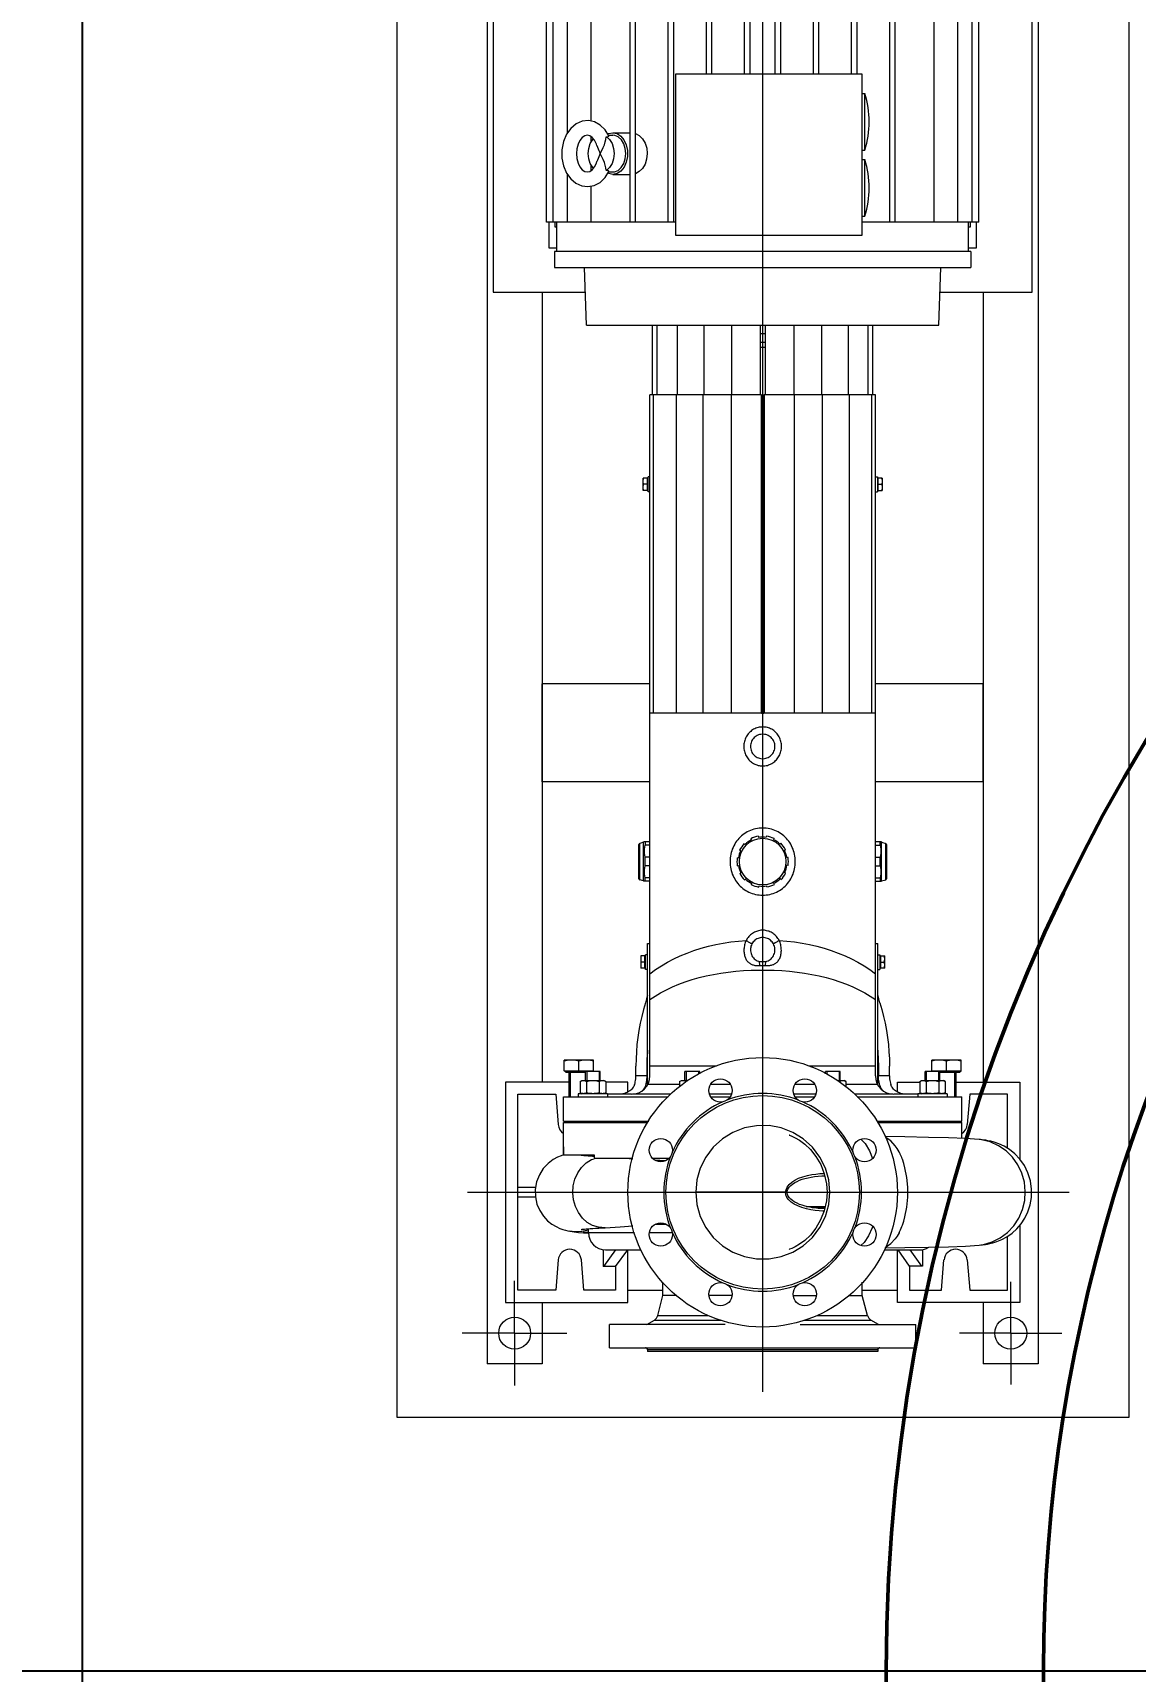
# Model space of a CAD drawing. Header units: millimetres. Extents: x 39335 to 110675, y -13954 to 36506.
# Drawn here: x 49100 to 50558, y 9324 to 11491 of the extents above; entities that cross this region are included whole.
import ezdxf

# ---------------------------------------------------------------- set-up
doc = ezdxf.new("R2010")
doc.units = ezdxf.units.MM
doc.linetypes.add('AM_ISO08W050', pattern=[18, 12, -1.5, 3, -1.5])
doc.linetypes.add('CHAIN', pattern=[0.3543, 0.2362, -0.0295, 0.0591, -0.0295])
for name, color, linetype, lineweight in [('AM_0', 7, 'Continuous', 50), ('AM_4', 3, 'Continuous', 25), ('AM_7', 4, 'AM_ISO08W050', 25), ('RED', 1, 'Continuous', 9)]:
    doc.layers.add(name, color=color, linetype=linetype, lineweight=lineweight)
doc.styles.add('\\M+5B1EA\\M+5D7BC', font='', dxfattribs={"width": 0.667})
doc.styles.get('\\M+5B1EA\\M+5D7BC').set_extended_font_data('FangSong_GB2312')
doc.dimstyles.new('\\M+5B1EA\\M+5D7BC', dxfattribs={"dimscale": 35, "dimtxt": 3.5, "dimasz": 4, "dimexe": 2, "dimexo": 0, "dimtad": 1, "dimdec": 1, "dimdsep": 46, "dimtxsty": '\\M+5B1EA\\M+5D7BC', "dimcen": 0, "dimdle": 6, "dimazin": 2, "dimtfac": 1, "dimtdec": 1, "dimtmove": 0, "dimatfit": 3, "dimfxl": 0, "dimtolj": 1, "dimtzin": 0, "dimarcsym": 0})

# ---------------------------------------------------------------- blocks, each defined once
blk = doc.blocks.new('A$C22C758C7')
at = {"linetype": 'Continuous', "lineweight": 0}
for p, q in [((-610, 328.3), (-610, 397.5)), ((-423.7, 390.5), (-423.7, -405.1)), ((-650.5, 291.9), (-650.5, 364.8)), ((1334, 364.8), (-650.5, 364.8)), ((767, 356.7), (767, 234.8)), ((1244.9, 356.7), (767, 356.7)), ((-610, 328.3), (-679.2, 328.3)), ((-610, 328.3), (-610, 259.1)), ((-610, 328.3), (-540.8, 328.3)), ((-569.5, 340.5), (-569.5, 178.5)), ((-277.9, 340.5), (-569.5, 340.5)), ((-277.9, 256.2), (-277.9, 340.5)), ((-553.3, 274), (-553.3, 324.3)), ((-553.3, 324.3), (-294.1, 324.3)), ((-430.1, 300.8), (-430.1, 324.3)), ((-417.2, 300.6), (-417.2, 324.3)), ((-294.1, 324.3), (-294.1, 274)), ((-569.5, 291.9), (-650.5, 291.9)), ((767, 291.9), (-277.9, 291.9)), ((119, 149.3), (119, 291.9)), ((119, 291.9), (248.6, 291.9)), ((248.6, 149.3), (248.6, 291.9)), ((859.4, 283), (825.4, 283)), ((825.4, 283), (825.4, 272.4)), ((859.4, 286), (1268.4, 286)), ((859.4, 115.3), (859.4, 286)), ((-513.1, 270.8), (-553.3, 274)), ((-374.2, 263.5), (-374.2, 223.2)), ((-363.7, 263.5), (-374.2, 263.5)), ((-374.2, 263.5), (-331.3, 263.5)), ((-294.1, 274), (-334.2, 270.8)), ((-331.3, 263.5), (-331.3, 152.1)), ((-329.7, 263.5), (-329.7, 151)), ((-329.7, 263.5), (-297.3, 263.5)), ((-297.3, 263.5), (-297.3, 125.3)), ((-264.9, 260.7), (-262.9, 262.7)), ((-264.9, 260.7), (-264.9, 234.5)), ((-262.9, 262.7), (-262.9, 223.8)), ((-262.9, 262.7), (-248.7, 262.7)), ((-248.7, 223.8), (-248.7, 262.7)), ((799.4, 275.7), (799.4, -275.1)), ((820.5, 275.7), (799.4, 275.7)), ((820.5, -275.1), (820.5, 275.7)), ((820.5, 272.4), (859.4, 272.4)), ((852.9, 274.9), (859.4, 274.9)), ((852.9, 272.4), (852.9, 274.9)), ((859.4, 277.2), (1268.4, 277.2)), ((-553.3, 236.8), (-513.1, 240.1)), ((-476.8, 243.8), (-477.8, 230.6)), ((-475.1, 255.4), (-476.8, 243.8)), ((-476, 248.9), (-475.1, 255.3)), ((-475.7, 239.6), (-476, 248.9)), ((-473.7, 230.7), (-475.7, 239.6)), ((-474.5, 257.9), (-475.1, 255.3)), ((-475.1, 255.3), (-475.1, 255.4)), ((-331.3, 239.8), (-329.7, 239.7)), ((-297.3, 256.2), (-264.9, 256.2)), ((-297.3, 254.5), (-264.9, 254.5)), ((-293.3, 244.2), (-297.3, 244.2)), ((-293.3, 205.3), (-293.3, 244.2)), ((-292, 241.6), (-293.3, 239.4)), ((-277.1, 241.6), (-292, 241.6)), ((-277.1, 241.6), (-275.8, 239.4)), ((-275.8, 239.4), (-275.8, 210.2)), ((-262.9, 243.3), (-250.4, 243.3)), ((859.4, 258.4), (922.6, 258.4)), ((977.5, 258.4), (1268.4, 258.4)), ((-553.3, 194.7), (-553.3, 236.8)), ((-477.5, 230.7), (-477, 237.9)), ((-477, 230.7), (-477, 237.9)), ((-477, 230.7), (-477, 170)), ((-477, 230.7), (-471.9, 230.7)), ((-378.7, 223.2), (-378.7, 172.1)), ((-374.2, 223.2), (-378.7, 223.2)), ((-375.8, 225.3), (-376, 223.2)), ((-331.3, 234), (-329.7, 233.8)), ((-277.1, 233.2), (-292, 233.2)), ((-275.8, 234.5), (-264, 234.5)), ((-264, 233), (-275.8, 233)), ((-264, 215.1), (-264, 234.5)), ((-264, 216.6), (-264, 233)), ((-264, 225), (-262.9, 223.8)), ((-262.9, 223.8), (-248.7, 223.8)), ((723.3, 233.3), (799.4, 236)), ((723.3, 233.3), (723.3, -232.8)), ((859.4, 227.2), (907.2, 227.2)), ((927.7, 227.2), (935, 227.2)), ((965.2, 227.2), (972.4, 227.2)), ((993, 227.2), (1268.4, 227.2)), ((-629.4, 202.8), (-629.4, -202.2)), ((-629.4, 202.8), (-598.6, 202.8)), ((-598.6, 50), (-598.6, 202.8)), ((-521.8, 194.7), (-521.8, 211.4)), ((-499.4, 211.4), (-521.8, 211.4)), ((-521.8, 210.3), (-499.8, 194.4)), ((-499.8, 208), (-499.8, 160.8)), ((-331.3, 215.5), (-329.7, 215.7)), ((-293.3, 205.3), (-297.3, 205.3)), ((-294.1, 173.6), (-294.1, 205.3)), ((-292, 207.9), (-293.3, 210.2)), ((-277.1, 216.4), (-292, 216.4)), ((-277.1, 207.9), (-292, 207.9)), ((-277.9, 178.5), (-277.9, 207.9)), ((-277.1, 207.9), (-275.8, 210.2)), ((-264, 216.6), (-275.8, 216.6)), ((-275.8, 215.1), (-264, 215.1)), ((918.5, 208.7), (926.6, 203.7)), ((922.6, 198.4), (922.6, 175.6)), ((925.8, 204.2), (925.8, 198.4)), ((927.8, 207), (928, 207.1)), ((931.5, 202.8), (927.8, 207)), ((972.2, 207.1), (972.4, 207)), ((974.4, 204.2), (974.4, 198.4)), ((977.6, 198.4), (977.6, 175.6)), ((-569.5, 178.5), (-499.8, 178.5)), ((-521.8, 194.7), (-553.3, 194.7)), ((-553.3, 178.5), (-553.3, 132.1)), ((-521.8, 194.7), (-499.8, 178.8)), ((-378.7, 181.7), (-379.4, 172.2)), ((-291, 178.5), (-277.9, 178.5)), ((859.4, 175.6), (1268.4, 175.6)), ((-634.3, -152), (-634.3, 152.5)), ((-632.1, 152.5), (-634.3, 152.5)), ((-632.1, -152), (-632.1, 152.5)), ((-598.6, 153.6), (-592.7, 143.4)), ((-294, 122.3), (-294, 172.5)), ((-281.9, 152.5), (-94.8, 152.5)), ((-281.1, 110.1), (-281.1, 152.1)), ((-269.8, 153.4), (-269.8, 168)), ((-269.8, 168), (-256.8, 168)), ((-256.8, 153.4), (-269.8, 153.4)), ((-256.8, 153.4), (-256.8, 152.5)), ((-128.8, 152.5), (-128.8, 155.1)), ((-128.8, 155.1), (-109.4, 155.1)), ((-127.2, 156), (-127.2, 161.6)), ((-111, 161.6), (-127.2, 161.6)), ((-126.4, 155.1), (-127.2, 156)), ((-127.2, 156), (-111, 156)), ((-119.1, 156), (-119.1, 160.9)), ((-111.8, 155.1), (-111, 156)), ((-111, 156), (-111, 161.6)), ((-109.4, 152.5), (-109.4, 155.1)), ((-94.8, 152.5), (-94.8, 149.3)), ((-12.2, 157.4), (-11.8, 157.7)), ((-12.2, 149.3), (-12.2, 157.4)), ((-12.2, 155.8), (-7.8, 155.8)), ((-11.8, 157.7), (-10.4, 162.9)), ((-11.8, 157.7), (39.2, 157.7)), ((-10.4, 162.9), (37.8, 162.9)), ((-9.1, 163.9), (36.5, 163.9)), ((-7.8, 149.3), (-7.8, 155.8)), ((8, 149.3), (8, 155.8)), ((8, 155.8), (19.5, 155.8)), ((19.5, 149.3), (19.5, 155.8)), ((35.3, 149.3), (35.3, 155.8)), ((39.7, 155.8), (35.3, 155.8)), ((39.2, 157.7), (37.8, 162.9)), ((39.7, 157.4), (39.2, 157.7)), ((39.7, 149.3), (39.7, 157.4)), ((502.6, 149.3), (502.6, 151.9)), ((502.6, 151.9), (522.8, 151.9)), ((504.6, 152.5), (504.6, 158.4)), ((504.6, 158.4), (520.8, 158.4)), ((504.6, 152.5), (520.8, 152.5)), ((512.7, 152.5), (512.7, 157.7)), ((520.8, 152.5), (520.8, 158.4)), ((522.8, 149.3), (522.8, 151.9)), ((859.4, 168.4), (1268.4, 168.4)), ((-592.7, 143.4), (-592.7, 54.9)), ((-586.7, 139), (-586.7, 72.1)), ((-586.7, 139), (-560.2, 132.1)), ((-560.2, 114), (-560.2, 132.1)), ((-560.2, 132.1), (-542.7, 132.1)), ((-477, 150.1), (-477, 119.9)), ((-465.3, 129.3), (-466.1, 142.3)), ((-382.1, 129.3), (-381.7, 136.4)), ((-381.7, 136.4), (-381.3, 142.3)), ((-381.4, 136.8), (-381.7, 128.3)), ((-381.1, 142.6), (-381.4, 136.8)), ((-378.7, 145.7), (-378.7, 124.1)), ((-269.8, 149.3), (209.8, 149.3)), ((-256.8, 61.2), (-256.8, 149.3)), ((209.8, -148.8), (209.8, 149.3)), ((209.8, 149.3), (631, 149.3)), ((209.8, 144.5), (631, 144.5)), ((631, 1.9), (631, 149.3)), ((631, 146.1), (723.3, 146.1)), ((631, 139.7), (723.3, 139.7)), ((-277.1, 110.1), (-284.1, 110.1)), ((-277.1, 110.1), (-275.8, 107.8)), ((209.8, 114.4), (209.8, 115.5)), ((631, 114.8), (209.8, 114.8)), ((723.3, 113.4), (631, 113.4)), ((841.6, 115.3), (1055.4, 115.3)), ((841.6, -131), (841.6, 115.3)), ((859.4, 125.1), (1268.4, 125.1)), ((859.4, 117.9), (1268.4, 117.9)), ((1055.4, 115.3), (1055.4, -131)), ((-423.7, -26.5), (-423.7, 88.8)), ((-275.8, 107.8), (-275.8, 99.4)), ((-275.8, 103), (-264, 103)), ((-264, 101.4), (-275.8, 101.4)), ((-264, 83.5), (-264, 103)), ((-264, 85.1), (-264, 101.4)), ((-560.2, 40.8), (-560.2, 71.3)), ((-297.3, 68.8), (-297.3, 43.3)), ((-294, 41.7), (-294, 70.5)), ((-281.1, 43), (-281.1, 69.1)), ((-264, 85.1), (-267.6, 85.1)), ((-266.8, 83.5), (-264, 83.5)), ((209.8, 78.2), (209.8, 79.2)), ((631, 79.2), (209.8, 79.2)), ((723.3, 78.2), (631, 78.2)), ((1055.4, 74.6), (1268.4, 74.6)), ((1055.4, 67.4), (1268.4, 67.4)), ((-10.5, 24.1), (-9.4, 23)), ((-2, 30.4), (-1.2, 29)), ((8.1, 33.8), (8.4, 32.2)), ((18.8, 33.9), (18.5, 32.3)), ((28.9, 30.7), (28.2, 29.3)), ((37.6, 24.5), (36.4, 23.4)), ((209.8, 40.5), (209.8, 41.8)), ((631, 41.8), (209.8, 41.8)), ((723.3, 41.3), (631, 41.3)), ((1055.4, 24.1), (1268.4, 24.1)), ((1642.3, 0.3), (-687.6, 0.3)), ((-123.7, 4.1), (-118.6, 4.3)), ((-19.9, 5.3), (-18.3, 5.1)), ((-16.7, 15.4), (-15.3, 14.7)), ((43.9, 16), (42.5, 15.2)), ((47.3, 5.9), (45.7, 5.6)), ((631, 2.1), (209.8, 2.1)), ((631, 1.9), (209.8, 1.9)), ((210.1, 1.9), (210.1, -1.3)), ((238.9, 1.9), (238.9, -1.3)), ((243.8, 1.9), (243.8, -1.3)), ((243.9, 1.9), (243.9, -1.3)), ((256.7, -1.3), (256.7, 1.9)), ((261.6, -1.3), (261.6, 1.9)), ((339.4, -1.3), (339.4, 1.9)), ((363.7, 0.3), (339.4, 0.3)), ((363.7, -1.3), (363.7, 1.9)), ((371.8, 1.9), (371.8, -1.3)), ((371.8, 0.3), (396.1, 0.3)), ((396.1, 1.9), (396.1, -1.3)), ((515.9, 1.9), (515.9, -1.3)), ((723.3, 3.5), (631, 3.5)), ((694.1, 3.5), (694.1, -3)), ((700.6, 3.5), (700.6, -3)), ((712, 3.5), (712, -3)), ((1055.4, 16.9), (1268.4, 16.9)), ((-123.7, -3.6), (-118.6, -3.8)), ((-19.8, -5.3), (-18.2, -5.1)), ((-16.4, -15.4), (-15, -14.7)), ((44.2, -14.9), (42.7, -14.2)), ((47.4, -4.8), (45.8, -4.5)), ((631, -1.3), (209.8, -1.3)), ((631, -1.6), (209.8, -1.6)), ((631, -148.8), (631, -1.3)), ((723.3, -3), (631, -3)), ((1055.4, -16.4), (1268.4, -16.4)), ((-560.2, -40.3), (-560.2, -70.8)), ((-423.7, -30.1), (-423.7, -26.5)), ((-423.7, -30.1), (-423.7, -32.2)), ((-297.3, -42.8), (-297.3, -68.3)), ((-294, -69.9), (-294, -41.1)), ((-281.1, -68.6), (-281.1, -42.5)), ((-10.1, -24), (-9, -22.8)), ((-1.4, -30.2), (-0.7, -28.7)), ((8.7, -33.4), (8.9, -31.8)), ((19.3, -33.3), (19.1, -31.7)), ((29.4, -29.9), (28.7, -28.5)), ((38, -23.6), (36.8, -22.4)), ((209.8, -42.6), (209.8, -41.3)), ((631, -41.3), (209.8, -41.3)), ((723.3, -40.8), (631, -40.8)), ((1055.4, -23.6), (1268.4, -23.6)), ((-598.6, -49.4), (-598.6, -202.2)), ((-592.7, -54.4), (-592.7, -142.9)), ((-442.3, -57.3), (-442.3, -82.5)), ((-256.8, -148.8), (-256.8, -60.6)), ((-586.7, -71.5), (-586.7, -138.4)), ((-445.5, -81.7), (-445.6, -81.8)), ((-445.6, -81.8), (-445.6, -81.8)), ((-445.5, -81.4), (-445.5, -81.5)), ((-445.5, -81.8), (-445.5, -81.5)), ((-445.5, -81.5), (-445.5, -81.7)), ((-423.7, -84.9), (-423.7, -88.7)), ((-401.8, -81.6), (-401.8, -81.4)), ((-401.7, -81.8), (-401.8, -81.6)), ((-264, -84.5), (-267.6, -84.5)), ((-266.8, -83), (-264, -83)), ((-264, -102.4), (-264, -83)), ((-264, -100.9), (-264, -84.5)), ((209.8, -79.9), (209.8, -77.6)), ((631, -78.6), (209.8, -78.6)), ((723.3, -77.7), (631, -77.7)), ((1055.4, -66.9), (1268.4, -66.9)), ((1055.4, -74.1), (1268.4, -74.1)), ((-277.1, -109.6), (-275.8, -107.3)), ((-275.8, -98.8), (-275.8, -107.3)), ((-264, -100.9), (-275.8, -100.9)), ((-275.8, -102.4), (-264, -102.4)), ((-560.2, -113.4), (-560.2, -131.5)), ((-489.9, -133.8), (-494, -129.6)), ((-297.3, -124.8), (-297.3, -263)), ((-294, -172), (-294, -121.8)), ((-277.1, -109.6), (-284.1, -109.6)), ((-281.1, -151.6), (-281.1, -109.6)), ((209.8, -114.9), (209.8, -113.9)), ((631, -114.3), (209.8, -114.3)), ((723.3, -112.8), (631, -112.8)), ((1055.4, -117.4), (1268.4, -117.4)), ((1055.4, -124.5), (1268.4, -124.5)), ((-598.6, -153), (-592.7, -142.9)), ((-586.7, -138.4), (-560.2, -131.5)), ((-560.2, -131.5), (-542.7, -131.5)), ((-553.3, -131.5), (-553.3, -177.9)), ((-331.3, -151.5), (-331.3, -263)), ((-329.7, -150.5), (-329.7, -263)), ((-269.8, -148.8), (209.8, -148.8)), ((-94.8, -148.8), (-94.8, -152)), ((-12.2, -148.8), (-12.2, -156.9)), ((-7.8, -148.8), (-7.8, -155.3)), ((8, -148.8), (8, -155.3)), ((19.5, -148.8), (19.5, -155.3)), ((35.3, -148.8), (35.3, -155.3)), ((39.7, -156.9), (39.7, -148.8)), ((119, -291.3), (119, -148.8)), ((209.8, -144), (631, -144)), ((209.8, -148.8), (631, -148.8)), ((248.6, -291.3), (248.6, -148.8)), ((502.6, -148.8), (502.6, -151.4)), ((522.8, -151.4), (502.6, -151.4)), ((522.8, -148.8), (522.8, -151.4)), ((631, -139.1), (723.3, -139.1)), ((631, -145.5), (723.3, -145.5)), ((1055.4, -131), (841.6, -131)), ((859.4, -285.5), (859.4, -131)), ((867.2, -131), (867.2, -135)), ((867.2, -135), (942.2, -135)), ((942.2, -131), (942.2, -135)), ((954.7, -131), (954.7, -135)), ((954.7, -135), (1029.7, -135)), ((1029.7, -131), (1029.7, -135)), ((-632.1, -152), (-634.3, -152)), ((-499.8, -160.3), (-499.8, -207.4)), ((-294.1, -204.8), (-294.1, -173.1)), ((-281.9, -152), (-94.8, -152)), ((-269.8, -167.4), (-269.8, -152.9)), ((-256.8, -152.9), (-269.8, -152.9)), ((-269.8, -167.4), (-256.8, -167.4)), ((-256.8, -152.9), (-256.8, -152)), ((-128.8, -152), (-128.8, -154.6)), ((-109.4, -154.6), (-128.8, -154.6)), ((-126.4, -154.6), (-127.2, -155.4)), ((-127.2, -161.1), (-127.2, -155.4)), ((-111, -155.4), (-127.2, -155.4)), ((-127.2, -161.1), (-111, -161.1)), ((-119.1, -155.4), (-119.1, -160.4)), ((-111.8, -154.6), (-111, -155.4)), ((-111, -155.4), (-111, -161.1)), ((-109.4, -152), (-109.4, -154.6)), ((-7.8, -155.3), (-12.2, -155.3)), ((-12.2, -156.9), (-11.8, -157.1)), ((-11.8, -157.1), (-10.4, -162.4)), ((-11.8, -157.1), (39.2, -157.1)), ((-10.4, -162.4), (37.8, -162.4)), ((36.5, -163.4), (-9.1, -163.4)), ((8, -155.3), (19.5, -155.3)), ((35.3, -155.3), (39.7, -155.3)), ((39.2, -157.1), (37.8, -162.4)), ((39.7, -156.9), (39.2, -157.1)), ((520.8, -152), (504.6, -152)), ((504.6, -152), (504.6, -157.8)), ((520.8, -157.8), (504.6, -157.8)), ((512.7, -152), (512.7, -157.1)), ((520.8, -157.8), (520.8, -152)), ((859.4, -167.9), (1268.4, -167.9)), ((-569.5, -339.9), (-569.5, -177.9)), ((-569.5, -177.9), (-499.8, -177.9)), ((-553.3, -194.1), (-553.3, -236.3)), ((-521.3, -194.1), (-553.3, -194.1)), ((-521.3, -194.1), (-499.8, -178.8)), ((-521.3, -210.9), (-521.3, -194.1)), ((-499.8, -194.5), (-521.3, -209.8)), ((-476.9, -180.3), (-477.2, -180.1)), ((-424.2, -191.7), (-423.7, -191.7)), ((-423.7, -191.7), (-423.1, -191.7)), ((-370.4, -180.3), (-370.3, -180.2)), ((-291, -177.9), (-277.9, -177.9)), ((-277.9, -177.9), (-277.9, -207.4)), ((859.4, -175), (1268.4, -175)), ((-629.4, -202.2), (-598.6, -202.2)), ((-499.4, -210.9), (-521.3, -210.9)), ((-331.3, -215), (-329.7, -215.2)), ((-293.3, -204.8), (-297.3, -204.8)), ((-293.3, -243.7), (-293.3, -204.8)), ((-292, -207.4), (-293.3, -209.7)), ((-277.1, -207.4), (-292, -207.4)), ((-277.1, -215.8), (-292, -215.8)), ((-277.1, -207.4), (-275.8, -209.7)), ((-275.8, -209.7), (-275.8, -238.8)), ((-275.8, -214.5), (-264, -214.5)), ((-264, -216), (-275.8, -216)), ((-264, -234), (-264, -214.5)), ((-264, -232.4), (-264, -216)), ((-553.3, -236.3), (-513.1, -239.5)), ((-331.3, -233.5), (-329.7, -233.3)), ((-277.1, -232.7), (-292, -232.7)), ((-264, -232.4), (-275.8, -232.4)), ((-275.8, -234), (-264, -234)), ((-264.9, -234), (-264.9, -260.1)), ((-264, -224.4), (-262.9, -223.3)), ((-262.9, -223.3), (-262.9, -262.2)), ((-262.9, -223.3), (-248.7, -223.3)), ((-248.7, -262.2), (-248.7, -223.3)), ((723.3, -232.8), (799.4, -235.4)), ((767, -234.3), (767, -356.1)), ((859.4, -226.6), (1166.4, -226.6)), ((-331.3, -239.3), (-329.7, -239.2)), ((-293.3, -243.7), (-297.3, -243.7)), ((-297.3, -253.9), (-264.9, -253.9)), ((-297.3, -255.7), (-264.9, -255.7)), ((-292, -241.1), (-293.3, -238.8)), ((-277.1, -241.1), (-292, -241.1)), ((-277.9, -255.7), (-277.9, -339.9)), ((-277.1, -241.1), (-275.8, -238.8)), ((-262.9, -242.7), (-250.4, -242.7)), ((859.4, -257.9), (1181.8, -257.9)), ((-610, -327.8), (-610, -260.1)), ((-513.1, -270.2), (-553.3, -273.5)), ((-553.3, -273.5), (-553.3, -323.7)), ((-352.4, -263), (-331.3, -263)), ((-294.1, -273.5), (-334.2, -270.2)), ((-329.7, -263), (-297.3, -263)), ((-294.1, -323.7), (-294.1, -273.5)), ((-264.9, -260.1), (-262.9, -262.2)), ((-262.9, -262.2), (-248.7, -262.2)), ((820.5, -275.1), (799.4, -275.1)), ((820.5, -271.9), (859.4, -271.9)), ((825.4, -271.9), (825.4, -282.4)), ((852.9, -274.3), (852.9, -271.9)), ((859.4, -274.3), (852.9, -274.3)), ((859.4, -276.7), (1268.4, -276.7)), ((-650.5, -364.2), (-650.5, -291.3)), ((-569.5, -291.3), (-650.5, -291.3)), ((767, -291.3), (-277.9, -291.3)), ((119, -291.3), (248.6, -291.3)), ((825.4, -282.4), (859.4, -282.4)), ((859.4, -285.5), (1268.4, -285.5)), ((-553.3, -323.7), (-481.8, -323.7)), ((-365.6, -323.7), (-294.1, -323.7)), ((-610, -327.8), (-677.7, -327.8)), ((-610, -327.8), (-610, -395.5)), ((-610, -327.8), (-542.2, -327.8)), ((-467.2, -339.9), (-569.5, -339.9)), ((-277.9, -339.9), (-380, -339.9)), ((1334, -364.2), (-650.5, -364.2)), ((-430.1, -355.2), (-430.1, -355.1)), ((767, -356.1), (1244.9, -356.1))]:
    blk.add_line(p, q, dxfattribs=at)
for points in [[(1505.8, -288.1), (1505.8, -483.8), (-721.7, -483.8), (-721.7, 483.8), (1505.8, 483.8), (1505.8, 288.6)], [(-374.2, 263.5), (-375.3, 266.9), (-377.3, 271.5), (-380.5, 277.4), (-385.4, 284), (-392.1, 290.4), (-400.4, 295.6), (-409.8, 299.3), (-419.8, 301.1), (-429.8, 300.9), (-439.3, 298.8), (-447.9, 295.1), (-455.2, 290.3), (-461.2, 284.8), (-465.8, 279.1), (-469.1, 273.5), (-471.4, 268.5), (-472.8, 264.4), (-473.8, 260.9), (-474.5, 257.9)], [(-248.7, 253), (-248.8, 254.9), (-249, 256.8), (-249.4, 258.8), (-249.8, 260.7), (-250.4, 262.7)], [(973.6, 203.7), (981.5, 208.6), (987.9, 215.1), (992.1, 222.7), (993.8, 230.8), (992.9, 239.1), (989.4, 247.1), (983.5, 254.2), (975.6, 259.8), (965.9, 263.8), (955.1, 265.8), (944.2, 265.7), (933.7, 263.6), (924.3, 259.6)], [(-472.7, 240.3), (-472.7, 240.3), (-472.7, 240.1), (-472.6, 239.2), (-472.4, 237.8), (-472.3, 236), (-472.1, 233.8), (-471.9, 231.2), (-471.7, 228.3), (-471.5, 224.9), (-471.3, 221.2), (-471, 217.1), (-470.8, 212.6), (-470.5, 208.6)], [(-470.5, 208.7), (-470, 217.4), (-467.5, 225.2), (-463.4, 232.4), (-457.7, 238.7), (-450.6, 244), (-442.5, 248), (-433.6, 250.5), (-424.4, 251.4), (-415.2, 250.7), (-406.3, 248.5), (-398, 244.8), (-390.7, 239.7), (-384.8, 233.5), (-380.4, 226.5), (-379.2, 223)], [(-374.2, 245.2), (-374.3, 244.4), (-375.1, 236.6), (-375.8, 225.3)], [(-293.3, 237.4), (-293.2, 238.2), (-293, 239), (-292.8, 239.9), (-292.4, 240.7), (-292, 241.6)], [(-277.1, 241.6), (-276.6, 240.7), (-276.2, 239.9), (-276, 239), (-275.8, 238.2), (-275.8, 237.4)], [(-250.4, 243.3), (-249.8, 245.3), (-249.3, 247.2), (-249, 249.2), (-248.8, 251.1), (-248.7, 253)], [(-248.7, 233.5), (-248.8, 235.5), (-249, 237.4), (-249.3, 239.3), (-249.8, 241.2), (-250.4, 243.3)], [(924.3, 259.6), (916.7, 254.2), (910.9, 247.4), (907.4, 239.6), (906.4, 231.4), (907.9, 223.1), (912, 215.4), (918.5, 208.7)], [(950.1, 246.6), (943.5, 246), (937.5, 244.4), (932.5, 241.9), (928.8, 238.8), (926.5, 235.5), (925.8, 232.2), (926.6, 228.8), (928.9, 225.5), (932.7, 222.5), (937.6, 220.1), (939.6, 219.4)], [(960.6, 219.4), (962.6, 220.1), (967.7, 222.6), (971.4, 225.6), (973.7, 229), (974.4, 232.3), (973.6, 235.6), (971.3, 239), (967.5, 242), (962.5, 244.4), (956.6, 246), (950.1, 246.6)], [(-292, 233.2), (-292.4, 234.1), (-292.8, 234.9), (-293, 235.7), (-293.2, 236.6), (-293.3, 237.4)], [(-293.3, 224.8), (-293.2, 226.4), (-293, 228.1), (-292.8, 229.7), (-292.4, 231.4), (-292, 233.2)], [(-292, 216.4), (-292.4, 218.1), (-292.8, 219.8), (-293, 221.5), (-293.2, 223.1), (-293.3, 224.8)], [(-275.8, 237.4), (-275.8, 236.6), (-276, 235.7), (-276.2, 234.9), (-276.6, 234.1), (-277.1, 233.2)], [(-277.1, 233.2), (-276.6, 231.4), (-276.2, 229.7), (-276, 228.1), (-275.8, 226.4), (-275.8, 224.8)], [(-275.8, 224.8), (-275.8, 223.1), (-276, 221.5), (-276.2, 219.8), (-276.6, 218.1), (-277.1, 216.4)], [(-250.4, 223.8), (-249.8, 225.9), (-249.3, 227.8), (-249, 229.7), (-248.8, 231.6), (-248.7, 233.5)], [(930.7, 224.1), (931.5, 225), (936.8, 228.3), (943.1, 230.4), (950.1, 231.1)], [(950.1, 215.1), (947.9, 216.1), (945.7, 217.1), (943.6, 218), (941.5, 218.8), (939.6, 219.4)], [(950.1, 231.1), (957, 230.4), (963.4, 228.3), (968.6, 225), (969.5, 224.1)], [(960.6, 219.4), (958.6, 218.8), (956.5, 218), (954.4, 217.1), (952.3, 216.1), (950.1, 215.1)], [(-470.5, 208.7), (-469.2, 188.7), (-468, 172.2)], [(-293.3, 212.1), (-293.2, 213), (-293, 213.8), (-292.8, 214.6), (-292.4, 215.5), (-292, 216.4)], [(-292, 207.9), (-292.4, 208.8), (-292.8, 209.7), (-293, 210.5), (-293.2, 211.3), (-293.3, 212.1)], [(-277.1, 216.4), (-276.6, 215.5), (-276.2, 214.6), (-276, 213.8), (-275.8, 213), (-275.8, 212.1)], [(-275.8, 212.1), (-275.8, 211.3), (-276, 210.5), (-276.2, 209.6), (-276.6, 208.8), (-277.1, 207.9)], [(922.6, 198.4), (923.7, 203.9), (924.4, 205.1)], [(977.6, 198.4), (976.5, 192.9), (973.2, 187.9), (968.1, 183.7), (961.6, 180.7), (954.1, 179.2), (946.3, 179.2), (938.8, 180.7), (932.2, 183.6), (927, 187.8), (923.7, 192.9), (922.6, 198.4)], [(925.8, 198.4), (926, 196.1), (927.9, 191.4), (931.6, 187.3), (936.9, 184), (943.2, 182), (950.1, 181.3)], [(926.6, 203.7), (927, 203.7), (927.3, 204), (927.5, 204.6), (927.7, 205.6), (927.8, 207)], [(928, 207.1), (931.2, 207.5), (934.7, 208.4), (938.3, 209.6), (942.1, 211.2), (946, 213), (950.1, 215.1)], [(950.1, 196.7), (943.2, 197.4), (936.8, 199.5), (931.5, 202.8)], [(950.1, 215.1), (954.2, 213), (958.1, 211.2), (961.8, 209.6), (965.5, 208.4), (968.9, 207.5), (972.2, 207.1)], [(972.4, 207), (968.6, 202.8), (963.4, 199.5), (957, 197.4), (950.1, 196.7)], [(950.1, 181.3), (957, 182), (963.2, 184), (968.4, 187.2), (972.2, 191.3), (974.1, 195.9), (974.4, 198.4)], [(972.4, 207), (972.4, 205.6), (972.6, 204.6), (972.9, 204), (973.2, 203.7), (973.6, 203.7)], [(975.8, 205.1), (976.5, 204), (977.6, 198.4)], [(-281.1, 169.6), (-282.3, 170.1), (-283.6, 170.7), (-284.8, 171.4), (-286, 172.3), (-287.2, 173.4), (-288.4, 174.6), (-289.5, 176), (-290.5, 177.6), (-291.5, 179.3), (-292.3, 181.2), (-293, 183.2), (-293.5, 185.3), (-293.9, 187.4), (-294, 189.6)], [(-269.8, 153.4), (-271.9, 153.5), (-274, 153.7), (-276, 153.9), (-278, 154.3), (-280, 154.7), (-281.9, 155.3), (-283.6, 155.9), (-285.3, 156.6), (-286.9, 157.4), (-288.3, 158.3), (-288.9, 158.7)], [(-281.1, 169.6), (-279.3, 169.1), (-277.5, 168.7), (-275.6, 168.4), (-273.7, 168.2), (-271.7, 168), (-269.8, 168)], [(-173.3, 155.3), (-182.1, 158), (-191.1, 160.3), (-200.2, 162.3), (-209.5, 164), (-218.8, 165.4), (-228.2, 166.6), (-237.7, 167.3), (-247.3, 167.8), (-256.8, 168)], [(-235.7, 152.5), (-238.3, 152.8), (-247.5, 153.3), (-256.8, 153.4)], [(-163, 152.5), (-167.8, 153.7), (-173.3, 155.3)], [(-123.2, 161.6), (-124, 161.6), (-124.8, 161.5), (-125.6, 161.4), (-126.4, 161.2), (-127.2, 160.9)], [(-119.1, 160.9), (-120, 161.2), (-120.8, 161.4), (-121.6, 161.5), (-122.4, 161.6), (-123.2, 161.6)], [(-115.1, 161.6), (-115.9, 161.6), (-116.6, 161.5), (-117.4, 161.4), (-118.3, 161.2), (-119.1, 160.9)], [(-111, 160.9), (-111.9, 161.2), (-112.7, 161.4), (-113.5, 161.5), (-114.3, 161.6), (-115.1, 161.6)], [(-7.8, 155.8), (-5.2, 156.3), (-2.5, 156.5), (0.1, 156.6), (2.7, 156.5), (5.3, 156.3), (8, 155.8)], [(19.5, 155.8), (22.1, 156.3), (24.7, 156.5), (27.4, 156.6), (30, 156.5), (32.6, 156.3), (35.3, 155.8)], [(504.6, 157.7), (505.6, 158), (506.6, 158.2), (507.6, 158.3), (508.6, 158.4)], [(508.6, 158.4), (509.6, 158.3), (510.6, 158.2), (511.6, 158), (512.7, 157.7)], [(512.7, 157.7), (513.7, 158), (514.7, 158.2), (515.7, 158.3), (516.7, 158.4)], [(516.7, 158.4), (517.7, 158.3), (518.7, 158.2), (519.7, 158), (520.8, 157.7)], [(976.7, 168.4), (974, 163.5), (969.6, 159.2), (963.9, 155.8), (957.3, 153.6), (950.1, 152.9), (942.9, 153.7), (936.2, 155.8), (930.5, 159.2), (926.2, 163.5), (923.5, 168.4)], [(-466.2, 127.3), (-466.3, 138.2), (-466.5, 143.2)], [(-168.7, 149.3), (-164.1, 142.5), (-159.8, 135.3), (-155.7, 127.6), (-151.9, 119.6), (-148.4, 111.2), (-145.3, 102.6), (-142.4, 93.6), (-139.8, 84.4), (-137.5, 75), (-135.6, 65.4), (-133.9, 55.6), (-132.5, 45.7), (-131.4, 35.7), (-130.5, 25.6), (-130, 15.5), (-129.7, 5.3), (-129.7, -4.8), (-130, -15), (-130.5, -25.1), (-131.4, -35.2), (-132.5, -45.2), (-133.9, -55.1), (-135.6, -64.8), (-137.5, -74.4), (-139.8, -83.9), (-142.4, -93.1), (-145.3, -102), (-148.4, -110.7), (-151.9, -119.1), (-155.7, -127.1), (-159.8, -134.8), (-164.1, -142), (-168.7, -148.8)], [(-134.7, 149.3), (-129.2, 142), (-124.1, 134.3), (-119.3, 126.3), (-114.9, 117.9), (-110.9, 109.2), (-107.2, 100.3), (-103.9, 91.1), (-100.9, 81.7), (-98.3, 72.1), (-96.1, 62.3), (-94.2, 52.4), (-92.6, 42.4), (-91.4, 32.3), (-90.5, 22.2)], [(-277.1, 110.1), (-276.6, 109.2), (-276.2, 108.4), (-276, 107.5), (-275.8, 106.7), (-275.8, 105.9)], [(-423.7, 88.8), (-439.9, 87.3), (-455.6, 82.8), (-470.2, 75.5), (-483.3, 65.6), (-494.3, 53.6), (-502.9, 39.6), (-508.8, 24.4), (-511.8, 8.3), (-511.8, -8.1), (-508.8, -24.2), (-502.9, -39.4), (-494.3, -53.4), (-483.3, -65.5), (-470.3, -75.4), (-455.7, -82.7), (-439.9, -87.2), (-423.7, -88.7)], [(-423.7, -88.7), (-407.4, -87.2), (-391.7, -82.7), (-377.1, -75.4), (-364, -65.5), (-353, -53.4), (-344.4, -39.4), (-338.5, -24.2), (-335.5, -8.1), (-335.6, 8.3), (-338.6, 24.4), (-344.5, 39.6), (-353.1, 53.6), (-364.1, 65.6), (-377.1, 75.5), (-391.7, 82.8), (-407.4, 87.3), (-423.7, 88.8)], [(-275.8, 105.9), (-275.8, 105.1), (-276, 104.2), (-276.2, 103.4), (-276.6, 102.6), (-277.1, 101.7)], [(58.1, 0.3), (58.1, 2.6), (57.9, 5), (57.6, 7.3), (57.1, 9.6), (56.5, 11.9), (55.8, 14.2), (55, 16.4), (54.1, 18.5), (53, 20.6), (51.8, 22.7), (50.6, 24.6), (49.2, 26.5), (47.7, 28.3), (46.1, 30.1), (44.4, 31.7), (42.6, 33.3), (40.7, 34.7), (38.8, 36.1), (36.7, 37.3), (34.6, 38.5), (32.5, 39.5), (30.3, 40.4), (28, 41.2), (25.7, 41.9), (23.4, 42.4), (21, 42.9), (18.6, 43.2), (16.2, 43.4), (13.7, 43.4), (11.3, 43.4), (8.9, 43.2), (6.5, 42.9), (4.1, 42.4), (1.8, 41.9), (-0.5, 41.2), (-2.8, 40.4), (-5, 39.5), (-7.2, 38.5), (-9.3, 37.3), (-11.3, 36.1), (-13.2, 34.7), (-15.1, 33.3), (-16.9, 31.7), (-18.6, 30.1), (-20.2, 28.3), (-21.7, 26.5), (-23.1, 24.6), (-24.4, 22.7), (-25.6, 20.6), (-26.6, 18.5), (-27.6, 16.4), (-28.4, 14.2), (-29.1, 11.9), (-29.7, 9.6), (-30.1, 7.3), (-30.4, 5), (-30.6, 2.6), (-30.7, 0.3)], [(-105, 25), (-106.5, 24.9), (-107.8, 24.7), (-109.2, 24.5), (-110.5, 24.2), (-111.7, 23.8), (-112.9, 23.4), (-114, 23), (-115.1, 22.4), (-116.1, 21.9), (-117, 21.2), (-117.9, 20.6), (-118.7, 19.8), (-119.5, 19), (-120.2, 18.2), (-120.8, 17.4), (-121.4, 16.5), (-121.9, 15.6), (-122.3, 14.6), (-122.7, 13.7), (-123, 12.7), (-123.2, 11.6), (-123.5, 10.5), (-123.6, 9.3), (-123.7, 8), (-123.7, 6.6), (-123.7, 5.3), (-123.7, 4.1)], [(-90.5, 22.2), (-92, 22.8), (-93.4, 23.3), (-94.9, 23.8), (-96.4, 24.1), (-97.9, 24.4), (-99.3, 24.7), (-100.8, 24.8), (-102.3, 25), (-103.7, 25), (-105, 25)], [(-90.5, 22.2), (-91.1, 21.2), (-91.6, 20.2), (-92.2, 19.3), (-92.7, 18.4), (-93.2, 17.6), (-93.6, 16.8), (-94, 16.2), (-94.3, 15.6), (-94.6, 15.2), (-94.9, 14.8), (-95.1, 14.6), (-95.2, 14.5)], [(-90.5, -21.7), (-89.2, -20.9), (-87.9, -20), (-86.6, -19.1), (-85.4, -18.1), (-84.3, -17), (-83.2, -15.9), (-82.2, -14.7), (-81.3, -13.4), (-80.5, -12.1), (-79.8, -10.8), (-79.1, -9.4), (-78.5, -7.9), (-78.1, -6.5), (-77.7, -5), (-77.4, -3.5), (-77.2, -2), (-77.1, -0.5), (-77.1, 1), (-77.2, 2.5), (-77.4, 4.1), (-77.7, 5.6), (-78.1, 7), (-78.6, 8.5), (-79.1, 9.9), (-79.8, 11.3), (-80.5, 12.6), (-81.3, 13.9), (-82.2, 15.2), (-83.2, 16.4), (-84.3, 17.6), (-85.4, 18.6), (-86.6, 19.6), (-87.9, 20.6), (-89.2, 21.4), (-90.5, 22.2)], [(166, 25.2), (164.4, 25.2), (162.8, 25), (161.2, 24.8), (159.6, 24.5), (158, 24), (156.5, 23.5), (155, 22.9), (153.5, 22.1), (152.1, 21.3), (150.8, 20.5), (149.5, 19.5), (148.3, 18.4), (147.1, 17.3), (146.1, 16.1), (145.1, 14.9), (144.2, 13.6), (143.4, 12.2), (142.6, 10.8), (142, 9.4), (141.5, 7.9), (141, 6.4), (140.7, 4.9), (140.4, 3.4), (140.3, 1.8), (140.2, 0.3), (140.3, -1.3), (140.4, -2.8), (140.7, -4.4), (141, -5.9), (141.5, -7.4), (142, -8.9), (142.6, -10.3), (143.4, -11.7), (144.2, -13.1), (145.1, -14.4), (146.1, -15.6), (147.2, -16.8), (148.3, -17.9), (149.5, -19), (150.8, -19.9), (152.1, -20.8), (153.5, -21.6), (155, -22.3), (156.5, -22.9), (158, -23.5), (159.6, -23.9), (161.2, -24.3), (162.8, -24.5), (164.4, -24.7), (166, -24.7)], [(166, -24.7), (167.6, -24.7), (169.3, -24.5), (170.9, -24.3), (172.5, -23.9), (174, -23.5), (175.5, -22.9), (177, -22.3), (178.5, -21.6), (179.9, -20.8), (181.2, -19.9), (182.5, -18.9), (183.7, -17.9), (184.9, -16.8), (185.9, -15.6), (186.9, -14.4), (187.8, -13.1), (188.7, -11.7), (189.4, -10.3), (190, -8.9), (190.6, -7.4), (191, -5.9), (191.3, -4.4), (191.6, -2.8), (191.7, -1.3), (191.8, 0.3), (191.7, 1.8), (191.6, 3.4), (191.3, 4.9), (191, 6.4), (190.6, 7.9), (190, 9.4), (189.4, 10.8), (188.7, 12.2), (187.8, 13.6), (186.9, 14.9), (185.9, 16.1), (184.9, 17.3), (183.7, 18.4), (182.5, 19.5), (181.2, 20.5), (179.9, 21.3), (178.5, 22.1), (177, 22.9), (175.5, 23.5), (174, 24), (172.5, 24.5), (170.9, 24.8), (169.3, 25), (167.6, 25.2), (166, 25.2)], [(-123.7, 4.1), (-123.6, 0.3), (-123.7, -3.6)], [(-102.9, 16.5), (-104.5, 16.4), (-106.2, 16.1), (-107.8, 15.7), (-109.3, 15.2), (-110.8, 14.4), (-112.2, 13.6), (-113.5, 12.6), (-114.7, 11.4), (-115.7, 10.2), (-116.7, 8.8), (-117.5, 7.4), (-118.1, 5.9), (-118.6, 4.3)], [(-118.6, 4.3), (-118.5, 0.3), (-118.6, -3.8)], [(-95.2, 14.5), (-96.6, 15.2), (-98.1, 15.8), (-99.7, 16.1), (-101.3, 16.4), (-102.9, 16.5)], [(-95.2, -14), (-93.8, -13.1), (-92.6, -12.2), (-91.4, -11.1), (-90.3, -10), (-89.4, -8.7), (-88.6, -7.3), (-87.9, -5.9), (-87.4, -4.4), (-87, -2.9), (-86.8, -1.3), (-86.7, 0.3), (-86.8, 1.8), (-87, 3.4), (-87.4, 4.9), (-87.9, 6.4), (-88.6, 7.9), (-89.4, 9.2), (-90.3, 10.5), (-91.4, 11.7), (-92.6, 12.7), (-93.8, 13.7), (-95.2, 14.5)], [(-30.7, 0.3), (-30.6, -2.1), (-30.4, -4.4), (-30.1, -6.8), (-29.7, -9.1), (-29.1, -11.4), (-28.4, -13.6), (-27.6, -15.8), (-26.6, -18), (-25.6, -20.1), (-24.4, -22.1), (-23.1, -24.1), (-21.7, -26), (-20.2, -27.8), (-18.6, -29.5), (-16.9, -31.2), (-15.1, -32.7), (-13.2, -34.2), (-11.3, -35.5), (-9.3, -36.8), (-7.2, -37.9), (-5, -38.9), (-2.8, -39.9), (-0.5, -40.7), (1.8, -41.3), (4.1, -41.9), (6.5, -42.3), (8.9, -42.6), (11.3, -42.8), (13.7, -42.9), (16.2, -42.8), (18.6, -42.6), (21, -42.3), (23.4, -41.9), (25.7, -41.3), (28, -40.7), (30.3, -39.9), (32.5, -38.9), (34.6, -37.9), (36.7, -36.8), (38.8, -35.5), (40.7, -34.2), (42.6, -32.7), (44.4, -31.2), (46.1, -29.5), (47.7, -27.8), (49.2, -26), (50.6, -24.1), (51.8, -22.1), (53, -20.1), (54.1, -18), (55, -15.8), (55.8, -13.6), (56.5, -11.4), (57.1, -9.1), (57.6, -6.8), (57.9, -4.4), (58.1, -2.1), (58.1, 0.3)], [(166, 16.5), (164.4, 16.4), (162.7, 16.1), (161.2, 15.7), (159.6, 15.2), (158.1, 14.4), (156.8, 13.6), (155.5, 12.6), (154.3, 11.4), (153.2, 10.2), (152.3, 8.8), (151.5, 7.4), (150.8, 5.9), (150.3, 4.3), (150, 2.7), (149.8, 1.1), (149.8, -0.6), (150, -2.2), (150.3, -3.8), (150.8, -5.4), (151.5, -6.9), (152.3, -8.3), (153.2, -9.6), (154.3, -10.9), (155.5, -12), (156.8, -13), (158.1, -13.9), (159.6, -14.6), (161.2, -15.2), (162.7, -15.6), (164.4, -15.8), (166, -15.9)], [(166, -15.9), (167.6, -15.8), (169.3, -15.6), (170.9, -15.2), (172.4, -14.6), (173.9, -13.9), (175.3, -13), (176.6, -12), (177.8, -10.9), (178.8, -9.6), (179.8, -8.3), (180.6, -6.9), (181.2, -5.4), (181.7, -3.8), (182, -2.2), (182.2, -0.6), (182.2, 1.1), (182, 2.7), (181.7, 4.3), (181.2, 5.9), (180.6, 7.4), (179.8, 8.8), (178.8, 10.2), (177.8, 11.4), (176.6, 12.6), (175.3, 13.6), (173.9, 14.4), (172.4, 15.2), (170.9, 15.7), (169.3, 16.1), (167.6, 16.4), (166, 16.5)], [(-90.5, -21.7), (-91.4, -31.8), (-92.6, -41.9), (-94.2, -51.9), (-96.1, -61.8), (-98.3, -71.5), (-100.9, -81.1), (-103.9, -90.5), (-107.2, -99.7), (-110.9, -108.7), (-114.9, -117.4), (-119.3, -125.8), (-124.1, -133.8), (-129.2, -141.5), (-134.7, -148.8)], [(-123.7, -3.6), (-123.7, -4.8), (-123.7, -6.2), (-123.7, -7.6), (-123.6, -9), (-123.4, -10.2), (-123.2, -11.3), (-122.9, -12.4), (-122.6, -13.4), (-122.2, -14.4), (-121.7, -15.4), (-121.2, -16.3), (-120.5, -17.2), (-119.9, -18.1), (-119.1, -18.9), (-118.3, -19.7), (-117.4, -20.4), (-116.4, -21.1), (-115.4, -21.7), (-114.3, -22.3), (-113.1, -22.8), (-111.9, -23.2), (-110.7, -23.6), (-109.3, -23.9), (-107.9, -24.2), (-106.5, -24.3), (-105, -24.4)], [(-118.6, -3.8), (-118.1, -5.4), (-117.5, -6.9), (-116.7, -8.3), (-115.7, -9.6), (-114.7, -10.9), (-113.5, -12), (-112.2, -13), (-110.8, -13.9), (-109.3, -14.6), (-107.8, -15.2), (-106.2, -15.6), (-104.5, -15.8), (-102.9, -15.9)], [(-105, -24.4), (-103.7, -24.5), (-102.3, -24.4), (-100.8, -24.3), (-99.3, -24.1), (-97.9, -23.9), (-96.4, -23.6), (-94.9, -23.2), (-93.4, -22.8), (-92, -22.3), (-90.5, -21.7)], [(-102.9, -15.9), (-101.3, -15.9), (-99.7, -15.6), (-98.1, -15.2), (-96.6, -14.7), (-95.2, -14)], [(-90.5, -21.7), (-91.1, -20.7), (-91.6, -19.7), (-92.2, -18.7), (-92.7, -17.9), (-93.2, -17), (-93.6, -16.3), (-94, -15.6), (-94.3, -15.1), (-94.6, -14.6), (-94.9, -14.3), (-95.1, -14.1), (-95.2, -14)], [(-423.7, -84.9), (-435, -84.1), (-448.1, -81.2), (-460.3, -76.4), (-471.1, -70.1), (-480.2, -62.9), (-487.3, -55.4), (-492.3, -48.6), (-495.7, -42.8), (-497.9, -38.3), (-499, -35.3), (-499.2, -34.7)], [(-448.7, -81), (-448.7, -79.5), (-448.3, -74.6), (-447.7, -69.2), (-446.8, -63.4), (-445.5, -57.5), (-443.8, -51.6), (-441.7, -46.1), (-439.3, -41.4), (-436.6, -37.5), (-433.6, -34.3), (-430.4, -31.9), (-426.9, -30.5), (-423.7, -30.1)], [(-445.5, -81.4), (-445.3, -78.3), (-445, -73.2), (-444.4, -68.5), (-443.7, -64), (-442.9, -59.8), (-441.9, -55.8), (-440.8, -52.1), (-439.6, -48.6), (-438.2, -45.3), (-436.6, -42.2), (-434.8, -39.4), (-432.7, -36.9), (-430.4, -34.8), (-427.9, -33.2), (-425.2, -32.3), (-423.7, -32.2)], [(-423.7, -30.1), (-420.2, -30.6), (-416.7, -32.1), (-413.3, -34.6), (-410.2, -38.1), (-407.5, -42.3), (-405.1, -47.3), (-403, -53), (-401.5, -58.9), (-400.3, -64.7), (-399.5, -70.1), (-399, -75.2), (-398.7, -79.8), (-398.6, -81)], [(-423.7, -32.2), (-422.3, -32.3), (-419.5, -33.2), (-417, -34.8), (-414.7, -36.8), (-412.7, -39.3), (-410.8, -42.1), (-409.2, -45.2), (-407.8, -48.5), (-406.5, -52), (-405.4, -55.7), (-404.5, -59.7), (-403.6, -63.9), (-402.9, -68.4), (-402.4, -73.1), (-402, -78.1), (-401.8, -81.4)], [(-348.3, -35.4), (-348.2, -34.8), (-348.3, -35.3), (-349.4, -38.1), (-351.5, -42.5), (-354.8, -48.3), (-359.9, -55.3), (-367.1, -62.8), (-376.3, -70.2), (-387.1, -76.5), (-399.3, -81.2), (-412.3, -84.1), (-423.7, -84.9)], [(-443.9, -65), (-443.9, -67.2), (-443.7, -82.2)], [(-277.1, -101.1), (-276.6, -102), (-276.2, -102.9), (-276, -103.7), (-275.8, -104.5), (-275.8, -105.3)], [(-275.8, -105.3), (-275.8, -106.2), (-276, -107), (-276.2, -107.8), (-276.6, -108.7), (-277.1, -109.6)], [(-353.3, -129.7), (-359.1, -135.1), (-368.7, -141), (-378.8, -145.1)], [(-468.6, -145.1), (-470.7, -144.5), (-481.3, -139.6), (-489.9, -133.8)], [(-497.3, -161.4), (-496.9, -187.9), (-496.3, -218.9), (-495.6, -245.6), (-494.7, -268), (-493.5, -286)], [(-495.8, -162), (-495.6, -162.9), (-491.6, -169.1), (-485.4, -175)], [(-362, -175), (-355.8, -169.1), (-351.8, -162.9), (-351.5, -162)], [(-353.8, -286), (-352.6, -268), (-351.7, -245.6), (-351, -218.9), (-350.4, -187.9), (-350, -161.4)], [(-294, -189.1), (-293.9, -186.9), (-293.5, -184.7), (-293, -182.6), (-292.3, -180.6), (-291.5, -178.8), (-290.5, -177), (-289.5, -175.5), (-288.4, -174), (-287.2, -172.8), (-286, -171.8), (-284.8, -170.9), (-283.6, -170.1), (-282.3, -169.5), (-281.1, -169.1)], [(-288.9, -158.2), (-288.3, -157.7), (-286.9, -156.9), (-285.3, -156.1), (-283.6, -155.4), (-281.9, -154.8), (-280, -154.2), (-278, -153.7), (-276, -153.4), (-274, -153.1), (-271.9, -153), (-269.8, -152.9)], [(-269.8, -167.4), (-271.7, -167.5), (-273.7, -167.6), (-275.6, -167.9), (-277.5, -168.2), (-279.3, -168.6), (-281.1, -169.1)], [(-235.7, -152), (-238.3, -152.2), (-247.5, -152.7), (-256.8, -152.9)], [(-173.3, -154.8), (-182.1, -157.4), (-191.1, -159.7), (-200.2, -161.8), (-209.5, -163.5), (-218.8, -164.9), (-228.2, -166), (-237.7, -166.8), (-247.3, -167.3), (-256.8, -167.4)], [(-173.3, -154.8), (-167.8, -153.2), (-163, -152)], [(-127.2, -160.4), (-126.4, -160.6), (-125.5, -160.8), (-124.7, -161), (-124, -161.1), (-123.2, -161.1)], [(-123.2, -161.1), (-122.4, -161.1), (-121.6, -161), (-120.8, -160.8), (-120, -160.6), (-119.1, -160.4)], [(-119.1, -160.4), (-118.3, -160.6), (-117.5, -160.8), (-116.7, -161), (-115.9, -161.1), (-115.1, -161.1)], [(-115.1, -161.1), (-114.3, -161.1), (-113.5, -161), (-112.7, -160.8), (-111.8, -160.6), (-111, -160.4)], [(8, -155.3), (5.3, -155.7), (2.7, -156), (0.1, -156.1), (-2.5, -156), (-5.2, -155.7), (-7.8, -155.3)], [(35.3, -155.3), (32.6, -155.7), (30, -156), (27.4, -156.1), (24.7, -156), (22.1, -155.7), (19.5, -155.3)], [(508.6, -157.8), (507.6, -157.8), (506.6, -157.7), (505.6, -157.4), (504.6, -157.1)], [(512.7, -157.1), (511.6, -157.4), (510.6, -157.7), (509.6, -157.8), (508.6, -157.8)], [(516.7, -157.8), (515.7, -157.8), (514.7, -157.7), (513.7, -157.4), (512.7, -157.1)], [(520.8, -157.1), (519.7, -157.4), (518.7, -157.7), (517.7, -157.8), (516.7, -157.8)], [(-477.2, -180.1), (-481.5, -177.6), (-485.4, -175)], [(-476.9, -180.3), (-475.1, -181.2), (-473.3, -182.1)], [(-473.3, -182.1), (-471, -183.1), (-468.7, -184)], [(-468.7, -184), (-468, -184.2), (-467.3, -184.5)], [(-467.3, -184.5), (-461.8, -186.3), (-456, -187.9)], [(-456, -187.9), (-443.4, -190.3), (-430.3, -191.5)], [(-430.3, -191.5), (-427.3, -191.6), (-424.2, -191.7)], [(-423.1, -191.7), (-420.1, -191.6), (-417.1, -191.5)], [(-417.1, -191.5), (-403.9, -190.3), (-391.4, -187.9)], [(-391.4, -187.9), (-385.5, -186.3), (-380, -184.5)], [(-380, -184.5), (-379.3, -184.2), (-378.6, -184)], [(-378.6, -184), (-377.6, -183.6), (-376.6, -183.2), (-375.7, -182.8), (-374.8, -182.4), (-374, -182.1)], [(-374, -182.1), (-373.3, -181.7), (-372.6, -181.4), (-372, -181.1), (-371.5, -180.8), (-370.9, -180.6), (-370.4, -180.3)], [(-370.3, -180.2), (-365.8, -177.6), (-362, -175)], [(-293.3, -211.6), (-293.2, -210.8), (-293, -210), (-292.8, -209.1), (-292.4, -208.3), (-292, -207.4)], [(-292, -215.8), (-292.4, -214.9), (-292.8, -214.1), (-293, -213.3), (-293.2, -212.4), (-293.3, -211.6)], [(-293.3, -224.2), (-293.2, -222.6), (-293, -220.9), (-292.8, -219.3), (-292.4, -217.6), (-292, -215.8)], [(-277.1, -207.4), (-276.6, -208.3), (-276.2, -209.1), (-276, -210), (-275.8, -210.8), (-275.8, -211.6)], [(-275.8, -211.6), (-275.8, -212.4), (-276, -213.3), (-276.2, -214.1), (-276.6, -214.9), (-277.1, -215.8)], [(-277.1, -215.8), (-276.6, -217.6), (-276.2, -219.3), (-276, -220.9), (-275.8, -222.6), (-275.8, -224.2)], [(-292, -232.7), (-292.4, -230.9), (-292.8, -229.2), (-293, -227.5), (-293.2, -225.9), (-293.3, -224.2)], [(-293.3, -236.9), (-293.2, -236), (-293, -235.2), (-292.8, -234.4), (-292.4, -233.5), (-292, -232.7)], [(-293, -238.5), (-293.2, -237.7), (-293.3, -236.9)], [(-275.8, -224.2), (-275.8, -225.9), (-276, -227.5), (-276.2, -229.2), (-276.6, -230.9), (-277.1, -232.7)], [(-277.1, -232.7), (-276.6, -233.5), (-276.2, -234.4), (-276, -235.2), (-275.8, -236), (-275.8, -236.9)], [(-275.8, -236.9), (-275.8, -237.7), (-276, -238.5), (-276.2, -239.4), (-276.6, -240.2), (-277.1, -241.1)], [(-248.7, -233), (-248.8, -231.1), (-249, -229.2), (-249.4, -227.2), (-249.8, -225.3), (-250.4, -223.3)], [(-250.4, -242.7), (-249.8, -240.7), (-249.3, -238.8), (-249, -236.8), (-248.8, -234.9), (-248.7, -233)], [(-292, -241.1), (-292.4, -240.2), (-292.8, -239.3), (-293, -238.5)], [(-248.7, -252.5), (-248.8, -250.5), (-249, -248.6), (-249.3, -246.7), (-249.8, -244.8), (-250.4, -242.7)], [(-250.4, -262.2), (-249.8, -260.1), (-249.3, -258.2), (-249, -256.3), (-248.8, -254.4), (-248.7, -252.5)], [(-493.5, -285.9), (-493.3, -288.1), (-493, -290.4), (-492.8, -292.5), (-492.5, -294.6), (-492.1, -297), (-491.5, -300), (-490.5, -304.1), (-488.8, -309.6), (-486.1, -316), (-482.5, -322.7), (-477.7, -329.5), (-471.9, -335.8), (-465.3, -341.6), (-457.8, -346.5), (-449.5, -350.5), (-440.3, -353.4), (-430.4, -355.1), (-419.7, -355.4), (-408.7, -353.8), (-398.1, -350.6), (-388.4, -345.8), (-380, -340), (-373, -333.4), (-367.2, -326.3), (-362.7, -319), (-359.5, -312.1), (-357.4, -306.1), (-356.1, -301.3), (-355.4, -297.6), (-354.9, -294.8), (-354.6, -292.4), (-354.3, -290.2), (-354, -287.9), (-353.8, -285.9)], [(-493.5, -286), (-492.7, -291.6), (-489.4, -303.1), (-484.1, -313.8), (-476.9, -323.5), (-468.1, -331.8), (-457.9, -338.5), (-446.6, -343.4), (-434.7, -346.3), (-422.4, -347.1), (-410.1, -345.9), (-398.3, -342.5), (-387.2, -337.3), (-377.3, -330.2), (-368.8, -321.6), (-362, -311.7), (-357.1, -300.7), (-354.2, -289.1), (-353.8, -286)]]:
    blk.add_lwpolyline(points, dxfattribs=at)
for centre, radius in [((-610, 328.3), 21.1), ((-423.7, 0.3), 178.2), ((-479.5, 135), 15.4), ((-367.9, 135), 15.4), ((-423.7, 0.3), 128), ((-558.4, 56.1), 15.4), ((-289, 56.1), 15.4), ((13.7, 0.3), 30.8), ((-558.4, -55.5), 15.4), ((-289, -55.5), 15.4), ((-479.5, -134.4), 15.4), ((-367.9, -134.4), 15.4), ((-610, -327.8), 21.1)]:
    blk.add_circle(centre, radius, dxfattribs=at)
for centre, radius, start, end in [((-514.4, 255.4), 15.4, 274.688, 85.312), ((-332.9, 255.4), 15.4, 94.688, 147.9393), ((-477, 208), 22.8, 90, 180), ((-269.8, 173.6), 24.3, 180, 270), ((-632.1, 155.3), 2.73, 270, 360), ((-9.1, 162.5), 1.35, 90, 165), ((36.5, 162.5), 1.35, 15, 90), ((505.2, 151.9), 0.648, 0, 90), ((520.2, 151.9), 0.648, 90, 180), ((-584.3, 148.4), 9.72, 210.44, 255.44), ((-423.7, 0.3), 130.7, 68.7628, 111.2372), ((-423.7, 0.3), 130.7, 113.7628, 156.2372), ((-423.7, 0.3), 130.7, 23.7628, 66.2372), ((-423.7, 0.3), 130.7, 158.7628, 201.2372), ((-423.7, 0.3), 130.7, 338.7628, 21.2372), ((13.7, 0.3), 32.4, 135.5, 153.5), ((13.7, 0.3), 34, 117.5, 135.5), ((13.7, 0.3), 32.4, 99.5, 117.5), ((13.7, 0.3), 34, 81.5, 99.5), ((13.7, 0.3), 32.4, 63.5, 81.5), ((13.7, 0.3), 34, 45.5, 63.5), ((13.7, 0.3), 32.4, 27.5, 45.5), ((13.7, 0.3), 34, 153.5, 171.5), ((13.7, 0.3), 32.4, 171.5, 189.5), ((13.7, 0.3), 34, 9.5, 27.5), ((13.7, 0.3), 32.4, 351.5, 9.5), ((13.7, 0.3), 34, 189.5, 207.5), ((13.7, 0.3), 32.4, 207.5, 225.5), ((13.7, 0.3), 32.4, 315.5, 333.5), ((13.7, 0.3), 34, 333.5, 351.5), ((13.7, 0.3), 34, 225.5, 243.5), ((13.7, 0.3), 32.4, 243.5, 261.5), ((13.7, 0.3), 34, 261.5, 279.5), ((13.7, 0.3), 32.4, 279.5, 297.5), ((13.7, 0.3), 34, 297.5, 315.5), ((-423.7, 0.3), 130.7, 203.7628, 246.2372), ((-423.7, 0.3), 130.7, 293.7628, 336.2372), ((-423.7, 0.3), 130.7, 248.7628, 291.2372), ((-584.3, -147.8), 9.72, 104.56, 149.56), ((-269.8, -173.1), 24.3, 90, 180), ((505.2, -151.4), 0.648, 270, 0), ((520.2, -151.4), 0.648, 180, 270), ((904.7, -13.8), 126.9, 252.8054, 287.1946), ((992.2, -13.8), 126.9, 252.8054, 287.1946), ((-632.1, -154.7), 2.73, 0, 90), ((-9.1, -162), 1.35, 195, 270), ((36.5, -162), 1.35, 270, 345), ((-477, -207.4), 22.8, 180, 211.7977), ((-514.4, -254.9), 15.4, 274.688, 85.312), ((-332.9, -254.9), 15.4, 212.0607, 265.312)]:
    blk.add_arc(centre, radius, start, end, dxfattribs=at)
blk = doc.blocks.new('qwrgfqwefqwe')
at = {"layer": 'AM_0'}
for radius, end in [(2375, 270), (2167, 231.8058)]:
    blk.add_arc((3796744.23, -147000.77), radius, 90, end, dxfattribs=at)
at = {"layer": 'AM_7', "linetype": 'CHAIN', "ltscale": 14.112334}
blk.add_line((3799213.49, -147000.77), (3793391.55, -147000.77), dxfattribs=at)
at = {"layer": 'AM_7', "linetype": 'Continuous'}
blk.add_line((3800276.66, -147000.77), (3793676.19, -147000.77), dxfattribs=at)
blk = doc.blocks.new('*D297')
at = {"layer": 'DEFPOINTS', "color": 0, "transparency": 16777216}
for p in [(49901.7, 9323.9), (45092.6, 2806.3), (51755.4, 2806.3)]:
    blk.add_point(p, dxfattribs=at)
at = {"layer": 'RED', "color": 0, "linetype": 'ByBlock', "lineweight": -2, "transparency": 16777216}
for p, q in [((49901.7, 9323.9), (45022.6, 9323.9)), ((45092.6, 9183.9), (45092.6, 2946.3)), ((51755.4, 2806.3), (45022.6, 2806.3))]:
    blk.add_line(p, q, dxfattribs=at)
at = {"layer": 'RED', "color": 0, "transparency": 16777216}
for points in [[(45069.3, 9183.9), (45116, 9183.9), (45092.6, 9323.9)], [(45069.3, 2946.3), (45116, 2946.3), (45092.6, 2806.3)]]:
    blk.add_solid(points, dxfattribs=at)
at = {"layer": 'RED', "color": 0, "transparency": 16777216, "insert": (44860.7, 5483.5), "char_height": 420, "attachment_point": 5, "rotation": 90, "style": '\\M+5B1EA\\M+5D7BC'}
blk.add_mtext('\\A1;6518', dxfattribs=at)

msp = doc.modelspace()

# ---------------------------------------------------------------- linework, layer by layer
msp.add_line((49164.91, 13901.7), (49164.91, 2745))

# ---------------------------------------------------------------- block references
at = {"layer": 'AM_4', "ltscale": 10, "rotation": 90}
msp.add_blockref('A$C22C758C7', (50065.23, 10380.99), dxfattribs=at)
at = {"layer": 'RED'}
msp.add_blockref('qwrgfqwefqwe', (-3744140.81, 156324.66), dxfattribs=at)

# ---------------------------------------------------------------- dimensions: what is measured, and where the dimension line sits
dim = msp.add_linear_dim(base=(45092.62, 2806.25), p1=(49901.66, 9323.89), p2=(51755.43, 2806.25), angle=90, dimstyle='\\M+5B1EA\\M+5D7BC', override={"dimtxt": 12, "dimdec": 0, "dimarcsym": 1}, dxfattribs=at)
dim.commit()
dim.dimension.update_dxf_attribs({"geometry": '*D297', "text_midpoint": (45092.62, 5483.45), "dimtype": 160})

doc.saveas('drawing.dxf')
